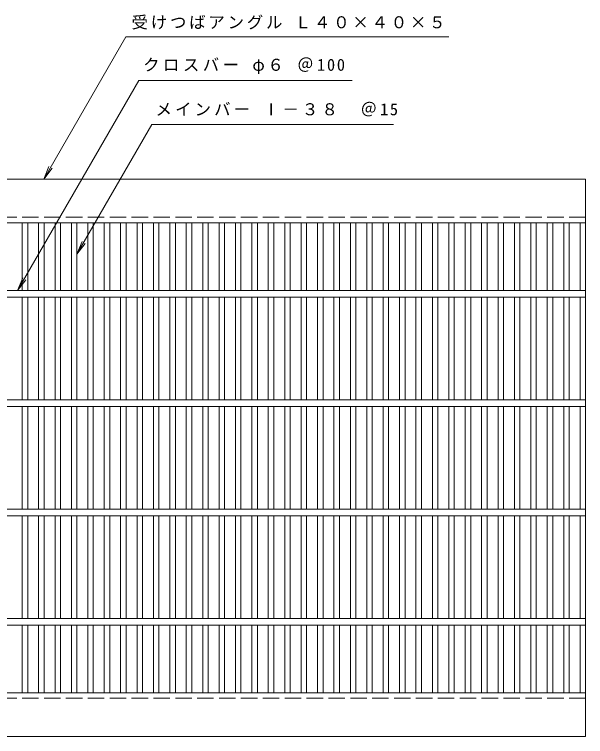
# Model space of a CAD drawing. Units: millimetres, scale not verified. Extents: x -705 to 910, y -691 to 669.
# Drawn here: x -230 to 292, y 8 to 669 of the extents above; entities that cross this region are included whole.
import ezdxf

# ---------------------------------------------------------------- set-up
doc = ezdxf.new("R2010")
doc.units = ezdxf.units.MM
doc.header["$LTSCALE"] = 5
doc.linetypes.add('DASHED3', pattern=[4, 3, -1])
for name, color, linetype, lineweight in [('E-1', 2, 'Continuous', 9), ('E-2', 3, 'Continuous', 9), ('E-5', 7, 'Continuous', 9)]:
    doc.layers.add(name, color=color, linetype=linetype, lineweight=lineweight)
doc.styles.add('ＭＳ ゴシック', font='')
doc.styles.get('ＭＳ ゴシック').set_extended_font_data('MS Gothic')

msp = doc.modelspace()

# ---------------------------------------------------------------- linework, layer by layer
at = {"layer": 'E-1'}
for p, q in [((-703.29, 518.158), (291.71, 518.158)), ((291.71, 478.158), (291.71, 518.158)), ((-703.29, 478.158), (291.71, 478.158)), ((-703.29, 48.158), (291.71, 48.158)), ((291.71, 48.158), (291.71, 8.158)), ((-703.29, 8.158), (291.71, 8.158))]:
    msp.add_line(p, q, dxfattribs=at)
at = {"layer": 'E-1', "linetype": 'DASHED3'}
for p, q in [((-703.29, 483.158), (291.71, 483.158)), ((-703.29, 43.158), (291.71, 43.158))]:
    msp.add_line(p, q, dxfattribs=at)
at = {"layer": 'E-2'}
for p, q in [((-223.291, 416.158), (-223.291, 478.158)), ((-218.29, 416.158), (-218.29, 478.158)), ((-208.291, 416.158), (-208.291, 478.158)), ((-203.29, 416.158), (-203.29, 478.158)), ((-193.291, 416.158), (-193.291, 478.158)), ((-188.29, 416.158), (-188.29, 478.158)), ((-178.291, 416.158), (-178.291, 478.158)), ((-173.29, 416.158), (-173.29, 478.158)), ((-163.291, 416.158), (-163.291, 478.158)), ((-158.29, 416.158), (-158.29, 478.158)), ((-148.291, 416.158), (-148.291, 478.158)), ((-143.29, 416.158), (-143.29, 478.158)), ((-133.291, 416.158), (-133.291, 478.158)), ((-128.29, 416.158), (-128.29, 478.158)), ((-118.291, 416.158), (-118.291, 478.158)), ((-113.29, 416.158), (-113.29, 478.158)), ((-103.291, 416.158), (-103.291, 478.158)), ((-98.29, 416.158), (-98.29, 478.158)), ((-88.291, 416.158), (-88.291, 478.158)), ((-83.29, 416.158), (-83.29, 478.158)), ((-73.291, 416.158), (-73.291, 478.158)), ((-68.29, 416.158), (-68.29, 478.158)), ((-58.291, 416.158), (-58.291, 478.158)), ((-53.29, 416.158), (-53.29, 478.158)), ((-43.291, 416.158), (-43.291, 478.158)), ((-38.29, 416.158), (-38.29, 478.158)), ((-28.291, 416.158), (-28.291, 478.158)), ((-23.291, 416.158), (-23.291, 478.158)), ((-13.291, 416.158), (-13.291, 478.158)), ((-8.29, 416.158), (-8.29, 478.158)), ((1.709, 416.158), (1.709, 478.158)), ((6.71, 416.158), (6.71, 478.158)), ((16.709, 416.158), (16.709, 478.158)), ((21.71, 416.158), (21.71, 478.158)), ((31.709, 416.158), (31.709, 478.158)), ((36.709, 416.158), (36.709, 478.158)), ((46.709, 416.158), (46.709, 478.158)), ((51.709, 416.158), (51.709, 478.158)), ((61.709, 416.158), (61.709, 478.158)), ((66.71, 416.158), (66.71, 478.158)), ((76.709, 416.158), (76.709, 478.158)), ((81.709, 416.158), (81.709, 478.158)), ((91.709, 416.158), (91.709, 478.158)), ((96.709, 416.158), (96.709, 478.158)), ((106.709, 416.158), (106.709, 478.158)), ((111.709, 416.158), (111.709, 478.158)), ((121.709, 416.158), (121.709, 478.158)), ((126.709, 416.158), (126.709, 478.158)), ((136.709, 416.158), (136.709, 478.158)), ((141.709, 416.158), (141.709, 478.158)), ((151.709, 416.158), (151.709, 478.158)), ((156.709, 416.158), (156.709, 478.158)), ((166.709, 416.158), (166.709, 478.158)), ((171.709, 416.158), (171.709, 478.158)), ((181.709, 416.158), (181.709, 478.158)), ((186.709, 416.158), (186.709, 478.158)), ((196.709, 416.158), (196.709, 478.158)), ((201.709, 416.158), (201.709, 478.158)), ((211.709, 416.158), (211.709, 478.158)), ((216.709, 416.158), (216.709, 478.158)), ((226.709, 416.158), (226.709, 478.158)), ((231.709, 416.158), (231.709, 478.158)), ((241.709, 416.158), (241.709, 478.158)), ((246.709, 416.158), (246.709, 478.158)), ((256.709, 416.158), (256.709, 478.158)), ((261.709, 416.158), (261.709, 478.158)), ((271.709, 416.158), (271.709, 478.158)), ((276.709, 416.158), (276.709, 478.158)), ((286.71, 416.158), (286.71, 478.158)), ((291.71, 48.158), (291.71, 478.158)), ((291.71, 416.158), (-703.29, 416.158)), ((291.71, 410.158), (-703.29, 410.158)), ((-223.291, 316.158), (-223.291, 410.158)), ((-218.29, 316.158), (-218.29, 410.158)), ((-208.291, 316.158), (-208.291, 410.158)), ((-203.29, 316.158), (-203.29, 410.158)), ((-193.291, 316.158), (-193.291, 410.158)), ((-188.29, 316.158), (-188.29, 410.158)), ((-178.291, 316.158), (-178.291, 410.158)), ((-173.29, 316.158), (-173.29, 410.158)), ((-163.291, 316.158), (-163.291, 410.158)), ((-158.29, 316.158), (-158.29, 410.158)), ((-148.291, 316.158), (-148.291, 410.158)), ((-143.29, 316.158), (-143.29, 410.158)), ((-133.291, 316.158), (-133.291, 410.158)), ((-128.29, 316.158), (-128.29, 410.158)), ((-118.291, 316.158), (-118.291, 410.158)), ((-113.29, 316.158), (-113.29, 410.158)), ((-103.291, 316.158), (-103.291, 410.158)), ((-98.29, 316.158), (-98.29, 410.158)), ((-88.291, 316.158), (-88.291, 410.158)), ((-83.29, 316.158), (-83.29, 410.158)), ((-73.291, 316.158), (-73.291, 410.158)), ((-68.29, 316.158), (-68.29, 410.158)), ((-58.291, 316.158), (-58.291, 410.158)), ((-53.29, 316.158), (-53.29, 410.158)), ((-43.291, 316.158), (-43.291, 410.158)), ((-38.29, 316.158), (-38.29, 410.158)), ((-28.291, 316.158), (-28.291, 410.158)), ((-23.291, 316.158), (-23.291, 410.158)), ((-13.291, 316.158), (-13.291, 410.158)), ((-8.29, 316.158), (-8.29, 410.158)), ((1.709, 316.158), (1.709, 410.158)), ((6.71, 316.158), (6.71, 410.158)), ((16.709, 316.158), (16.709, 410.158)), ((21.71, 316.158), (21.71, 410.158)), ((31.709, 316.158), (31.709, 410.158)), ((36.709, 316.158), (36.709, 410.158)), ((46.709, 316.158), (46.709, 410.158)), ((51.709, 316.158), (51.709, 410.158)), ((61.709, 316.158), (61.709, 410.158)), ((66.71, 316.158), (66.71, 410.158)), ((76.709, 316.158), (76.709, 410.158)), ((81.709, 316.158), (81.709, 410.158)), ((91.709, 316.158), (91.709, 410.158)), ((96.709, 316.158), (96.709, 410.158)), ((106.709, 316.158), (106.709, 410.158)), ((111.709, 316.158), (111.709, 410.158)), ((121.709, 316.158), (121.709, 410.158)), ((126.709, 316.158), (126.709, 410.158)), ((136.709, 316.158), (136.709, 410.158)), ((141.709, 316.158), (141.709, 410.158)), ((151.709, 316.158), (151.709, 410.158)), ((156.709, 316.158), (156.709, 410.158)), ((166.709, 316.158), (166.709, 410.158)), ((171.709, 316.158), (171.709, 410.158)), ((181.709, 316.158), (181.709, 410.158)), ((186.709, 316.158), (186.709, 410.158)), ((196.709, 316.158), (196.709, 410.158)), ((201.709, 316.158), (201.709, 410.158)), ((211.709, 316.158), (211.709, 410.158)), ((216.709, 316.158), (216.709, 410.158)), ((226.709, 316.158), (226.709, 410.158)), ((231.709, 316.158), (231.709, 410.158)), ((241.709, 316.158), (241.709, 410.158)), ((246.709, 316.158), (246.709, 410.158)), ((256.709, 316.158), (256.709, 410.158)), ((261.709, 316.158), (261.709, 410.158)), ((271.709, 316.158), (271.709, 410.158)), ((276.709, 316.158), (276.709, 410.158)), ((286.71, 316.158), (286.71, 410.158)), ((291.71, 316.158), (-703.29, 316.158)), ((291.71, 310.158), (-703.29, 310.158)), ((-223.291, 216.158), (-223.291, 310.158)), ((-218.29, 216.158), (-218.29, 310.158)), ((-208.291, 216.158), (-208.291, 310.158)), ((-203.29, 216.158), (-203.29, 310.158)), ((-193.291, 216.158), (-193.291, 310.158)), ((-188.29, 216.158), (-188.29, 310.158)), ((-178.291, 216.158), (-178.291, 310.158)), ((-173.29, 216.158), (-173.29, 310.158)), ((-163.291, 216.158), (-163.291, 310.158)), ((-158.29, 216.158), (-158.29, 310.158)), ((-148.291, 216.158), (-148.291, 310.158)), ((-143.29, 216.158), (-143.29, 310.158)), ((-133.291, 216.158), (-133.291, 310.158)), ((-128.29, 216.158), (-128.29, 310.158)), ((-118.291, 216.158), (-118.291, 310.158)), ((-113.29, 216.158), (-113.29, 310.158)), ((-103.291, 216.158), (-103.291, 310.158)), ((-98.29, 216.158), (-98.29, 310.158)), ((-88.291, 216.158), (-88.291, 310.158)), ((-83.29, 216.158), (-83.29, 310.158)), ((-73.291, 216.158), (-73.291, 310.158)), ((-68.29, 216.158), (-68.29, 310.158)), ((-58.291, 216.158), (-58.291, 310.158)), ((-53.29, 216.158), (-53.29, 310.158)), ((-43.291, 216.158), (-43.291, 310.158)), ((-38.29, 216.158), (-38.29, 310.158)), ((-28.291, 216.158), (-28.291, 310.158)), ((-23.291, 216.158), (-23.291, 310.158)), ((-13.291, 216.158), (-13.291, 310.158)), ((-8.29, 216.158), (-8.29, 310.158)), ((1.709, 216.158), (1.709, 310.158)), ((6.71, 216.158), (6.71, 310.158)), ((16.709, 216.158), (16.709, 310.158)), ((21.71, 216.158), (21.71, 310.158)), ((31.709, 216.158), (31.709, 310.158)), ((36.709, 216.158), (36.709, 310.158)), ((46.709, 216.158), (46.709, 310.158)), ((51.709, 216.158), (51.709, 310.158)), ((61.709, 216.158), (61.709, 310.158)), ((66.71, 216.158), (66.71, 310.158)), ((76.709, 216.158), (76.709, 310.158)), ((81.709, 216.158), (81.709, 310.158)), ((91.709, 216.158), (91.709, 310.158)), ((96.709, 216.158), (96.709, 310.158)), ((106.709, 216.158), (106.709, 310.158)), ((111.709, 216.158), (111.709, 310.158)), ((121.709, 216.158), (121.709, 310.158)), ((126.709, 216.158), (126.709, 310.158)), ((136.709, 216.158), (136.709, 310.158)), ((141.709, 216.158), (141.709, 310.158)), ((151.709, 216.158), (151.709, 310.158)), ((156.709, 216.158), (156.709, 310.158)), ((166.709, 216.158), (166.709, 310.158)), ((171.709, 216.158), (171.709, 310.158)), ((181.709, 216.158), (181.709, 310.158)), ((186.709, 216.158), (186.709, 310.158)), ((196.709, 216.158), (196.709, 310.158)), ((201.709, 216.158), (201.709, 310.158)), ((211.709, 216.158), (211.709, 310.158)), ((216.709, 216.158), (216.709, 310.158)), ((226.709, 216.158), (226.709, 310.158)), ((231.709, 216.158), (231.709, 310.158)), ((241.709, 216.158), (241.709, 310.158)), ((246.709, 216.158), (246.709, 310.158)), ((256.709, 216.158), (256.709, 310.158)), ((261.709, 216.158), (261.709, 310.158)), ((271.709, 216.158), (271.709, 310.158)), ((276.709, 216.158), (276.709, 310.158)), ((286.71, 216.158), (286.71, 310.158)), ((291.71, 216.158), (-703.29, 216.158)), ((291.71, 210.158), (-703.29, 210.158)), ((-223.291, 116.158), (-223.291, 210.158)), ((-218.29, 116.158), (-218.29, 210.158)), ((-208.291, 116.158), (-208.291, 210.158)), ((-203.29, 116.158), (-203.29, 210.158)), ((-193.291, 116.158), (-193.291, 210.158)), ((-188.29, 116.158), (-188.29, 210.158)), ((-178.291, 116.158), (-178.291, 210.158)), ((-173.29, 116.158), (-173.29, 210.158)), ((-163.291, 116.158), (-163.291, 210.158)), ((-158.29, 116.158), (-158.29, 210.158)), ((-148.291, 116.158), (-148.291, 210.158)), ((-143.29, 116.158), (-143.29, 210.158)), ((-133.291, 116.158), (-133.291, 210.158)), ((-128.29, 116.158), (-128.29, 210.158)), ((-118.291, 116.158), (-118.291, 210.158)), ((-113.29, 116.158), (-113.29, 210.158)), ((-103.291, 116.158), (-103.291, 210.158)), ((-98.29, 116.158), (-98.29, 210.158)), ((-88.291, 116.158), (-88.291, 210.158)), ((-83.29, 116.158), (-83.29, 210.158)), ((-73.291, 116.158), (-73.291, 210.158)), ((-68.29, 116.158), (-68.29, 210.158)), ((-58.291, 116.158), (-58.291, 210.158)), ((-53.29, 116.158), (-53.29, 210.158)), ((-43.291, 116.158), (-43.291, 210.158)), ((-38.29, 116.158), (-38.29, 210.158)), ((-28.291, 116.158), (-28.291, 210.158)), ((-23.291, 116.158), (-23.291, 210.158)), ((-13.291, 116.158), (-13.291, 210.158)), ((-8.29, 116.158), (-8.29, 210.158)), ((1.709, 116.158), (1.709, 210.158)), ((6.71, 116.158), (6.71, 210.158)), ((16.709, 116.158), (16.709, 210.158)), ((21.71, 116.158), (21.71, 210.158)), ((31.709, 116.158), (31.709, 210.158)), ((36.709, 116.158), (36.709, 210.158)), ((46.709, 116.158), (46.709, 210.158)), ((51.709, 116.158), (51.709, 210.158)), ((61.709, 116.158), (61.709, 210.158)), ((66.71, 116.158), (66.71, 210.158)), ((76.709, 116.158), (76.709, 210.158)), ((81.709, 116.158), (81.709, 210.158)), ((91.709, 116.158), (91.709, 210.158)), ((96.709, 116.158), (96.709, 210.158)), ((106.709, 116.158), (106.709, 210.158)), ((111.709, 116.158), (111.709, 210.158)), ((121.709, 116.158), (121.709, 210.158)), ((126.709, 116.158), (126.709, 210.158)), ((136.709, 116.158), (136.709, 210.158)), ((141.709, 116.158), (141.709, 210.158)), ((151.709, 116.158), (151.709, 210.158)), ((156.709, 116.158), (156.709, 210.158)), ((166.709, 116.158), (166.709, 210.158)), ((171.709, 116.158), (171.709, 210.158)), ((181.709, 116.158), (181.709, 210.158)), ((186.709, 116.158), (186.709, 210.158)), ((196.709, 116.158), (196.709, 210.158)), ((201.709, 116.158), (201.709, 210.158)), ((211.709, 116.158), (211.709, 210.158)), ((216.709, 116.158), (216.709, 210.158)), ((226.709, 116.158), (226.709, 210.158)), ((231.709, 116.158), (231.709, 210.158)), ((241.709, 116.158), (241.709, 210.158)), ((246.709, 116.158), (246.709, 210.158)), ((256.709, 116.158), (256.709, 210.158)), ((261.709, 116.158), (261.709, 210.158)), ((271.709, 116.158), (271.709, 210.158)), ((276.709, 116.158), (276.709, 210.158)), ((286.71, 116.158), (286.71, 210.158)), ((291.71, 116.158), (-703.29, 116.158)), ((291.71, 110.158), (-703.29, 110.158)), ((-223.291, 48.158), (-223.291, 110.158)), ((-218.29, 48.158), (-218.29, 110.158)), ((-208.291, 48.158), (-208.291, 110.158)), ((-203.29, 48.158), (-203.29, 110.158)), ((-193.291, 48.158), (-193.291, 110.158)), ((-188.29, 48.158), (-188.29, 110.158)), ((-178.291, 48.158), (-178.291, 110.158)), ((-173.29, 48.158), (-173.29, 110.158)), ((-163.291, 48.158), (-163.291, 110.158)), ((-158.29, 48.158), (-158.29, 110.158)), ((-148.291, 48.158), (-148.291, 110.158)), ((-143.29, 48.158), (-143.29, 110.158)), ((-133.291, 48.158), (-133.291, 110.158)), ((-128.29, 48.158), (-128.29, 110.158)), ((-118.291, 48.158), (-118.291, 110.158)), ((-113.29, 48.158), (-113.29, 110.158)), ((-103.291, 48.158), (-103.291, 110.158)), ((-98.29, 48.158), (-98.29, 110.158)), ((-88.291, 48.158), (-88.291, 110.158)), ((-83.29, 48.158), (-83.29, 110.158)), ((-73.291, 48.158), (-73.291, 110.158)), ((-68.29, 48.158), (-68.29, 110.158)), ((-58.291, 48.158), (-58.291, 110.158)), ((-53.29, 48.158), (-53.29, 110.158)), ((-43.291, 48.158), (-43.291, 110.158)), ((-38.29, 48.158), (-38.29, 110.158)), ((-28.291, 48.158), (-28.291, 110.158)), ((-23.291, 48.158), (-23.291, 110.158)), ((-13.291, 48.158), (-13.291, 110.158)), ((-8.29, 48.158), (-8.29, 110.158)), ((1.709, 48.158), (1.709, 110.158)), ((6.71, 48.158), (6.71, 110.158)), ((16.709, 48.158), (16.709, 110.158)), ((21.71, 48.158), (21.71, 110.158)), ((31.709, 48.158), (31.709, 110.158)), ((36.709, 48.158), (36.709, 110.158)), ((46.709, 48.158), (46.709, 110.158)), ((51.709, 48.158), (51.709, 110.158)), ((61.709, 48.158), (61.709, 110.158)), ((66.71, 48.158), (66.71, 110.158)), ((76.709, 48.158), (76.709, 110.158)), ((81.709, 48.158), (81.709, 110.158)), ((91.709, 48.158), (91.709, 110.158)), ((96.709, 48.158), (96.709, 110.158)), ((106.709, 48.158), (106.709, 110.158)), ((111.709, 48.158), (111.709, 110.158)), ((121.709, 48.158), (121.709, 110.158)), ((126.709, 48.158), (126.709, 110.158)), ((136.709, 48.158), (136.709, 110.158)), ((141.709, 48.158), (141.709, 110.158)), ((151.709, 48.158), (151.709, 110.158)), ((156.709, 48.158), (156.709, 110.158)), ((166.709, 48.158), (166.709, 110.158)), ((171.709, 48.158), (171.709, 110.158)), ((181.709, 48.158), (181.709, 110.158)), ((186.709, 48.158), (186.709, 110.158)), ((196.709, 48.158), (196.709, 110.158)), ((201.709, 48.158), (201.709, 110.158)), ((211.709, 48.158), (211.709, 110.158)), ((216.709, 48.158), (216.709, 110.158)), ((226.709, 48.158), (226.709, 110.158)), ((231.709, 48.158), (231.709, 110.158)), ((241.709, 48.158), (241.709, 110.158)), ((246.709, 48.158), (246.709, 110.158)), ((256.709, 48.158), (256.709, 110.158)), ((261.709, 48.158), (261.709, 110.158)), ((271.709, 48.158), (271.709, 110.158)), ((276.709, 48.158), (276.709, 110.158)), ((286.71, 48.158), (286.71, 110.158))]:
    msp.add_line(p, q, dxfattribs=at)
at = {"layer": 'E-5'}
for p, q in [((-128.527, 648.159), (-203.583, 518.158)), ((-128.527, 648.159), (166.729, 648.159)), ((-116.621, 608.159), (-227.473, 416.158)), ((-116.621, 608.159), (78.204, 608.159)), ((-104.715, 568.159), (-173.29, 449.383)), ((-104.715, 568.159), (116.085, 568.159)), ((-203.583, 518.158), (-198.799, 529.707)), ((-203.583, 518.158), (-195.974, 528.075)), ((-173.29, 449.383), (-168.507, 460.932)), ((-173.29, 449.383), (-165.681, 459.3)), ((-227.473, 416.158), (-222.689, 427.707)), ((-227.473, 416.158), (-219.863, 426.075))]:
    msp.add_line(p, q, dxfattribs=at)

# ---------------------------------------------------------------- texts
at = {"layer": 'E-5', "char_height": 11, "attachment_point": 7, "style": 'ＭＳ ゴシック'}
for s, insert in [('\\T1.17;受けつばアングル\\~Ｌ４０×４０×５', (-123.299, 654.872)), ('\\T1.21;クロスバー\\~φ６\\~＠100', (-112.72, 614.148)), ('\\T1.19;メインバー\\~Ⅰ－３８\u3000＠15', (-101.415, 575.394))]:
    msp.add_mtext(s, dxfattribs=dict(at, insert=insert))

doc.saveas('drawing.dxf')
